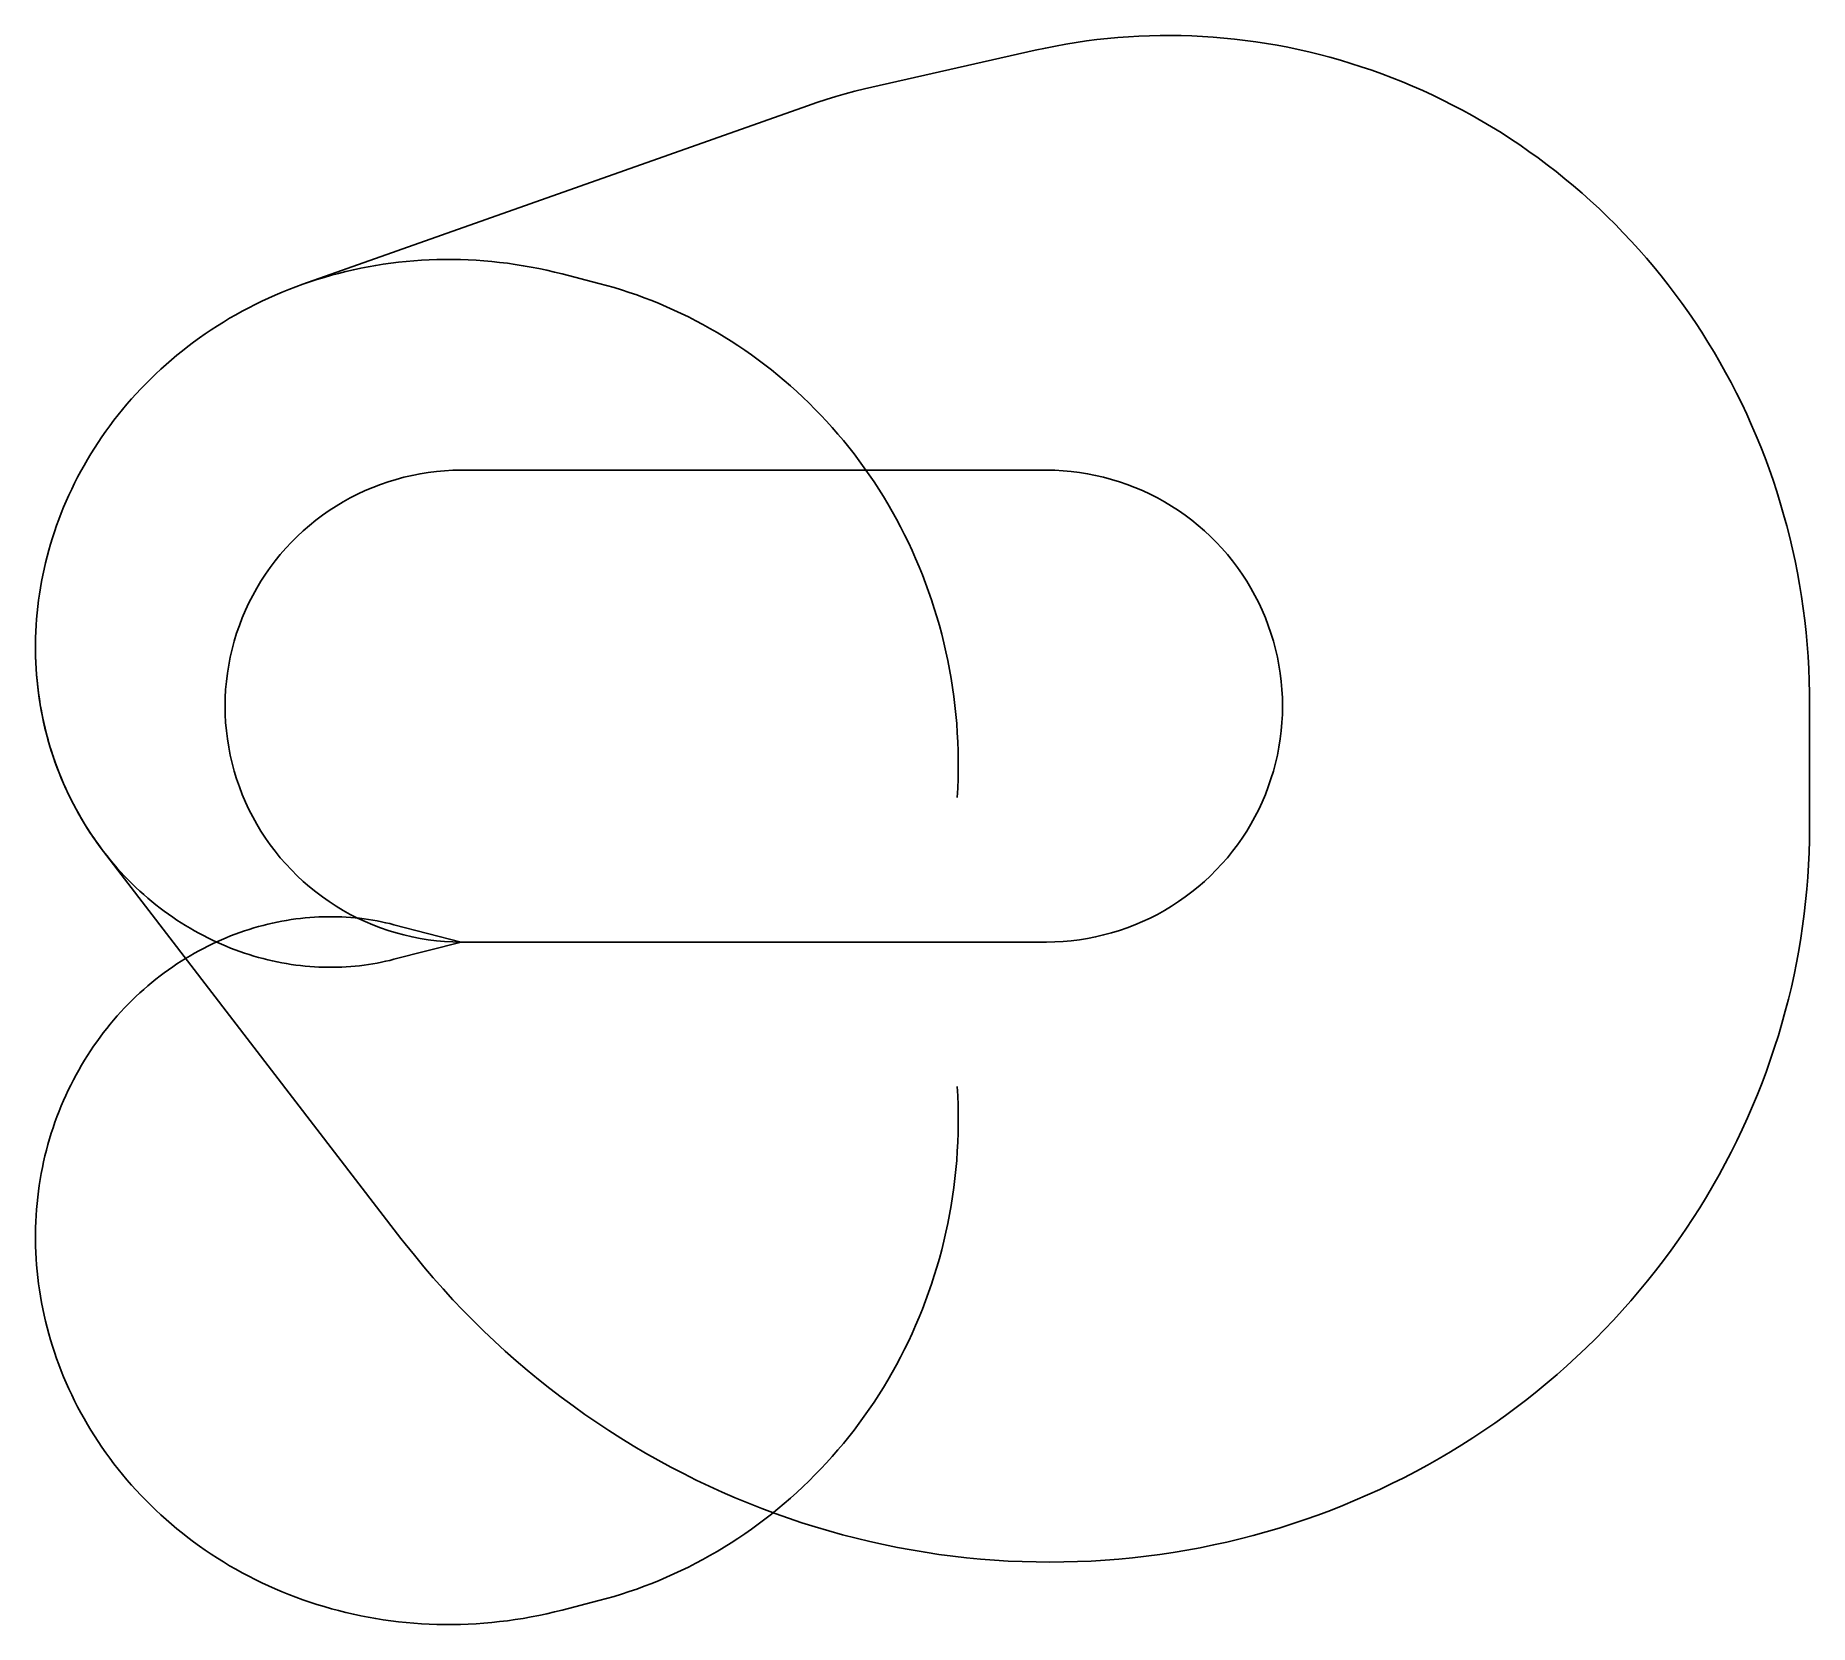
# Model space of a CAD drawing. Header units: metres. Extents: x -10852 to 34384, y -17409 to 23123.
import ezdxf

# ---------------------------------------------------------------- set-up
doc = ezdxf.new("R2010")
doc.units = ezdxf.units.M

msp = doc.modelspace()

# ---------------------------------------------------------------- linework, layer by layer
at = {"layer": 'NorminalTrack', "color": 1}
msp.add_lwpolyline([(0, 0), (0, 0), (-210, 4), (-420, 15), (-629, 33), (-837, 59), (-1045, 91), (-1251, 131), (-1456, 179), (-1659, 233), (-1859, 295), (-2058, 363), (-2254, 438), (-2447, 520), (-2638, 609), (-2825, 704), (-3009, 806), (-3189, 914), (-3365, 1029), (-3537, 1149), (-3705, 1276), (-3868, 1408), (-4026, 1546), (-4180, 1689), (-4328, 1837), (-4472, 1991), (-4609, 2149), (-4742, 2313), (-4868, 2480), (-4989, 2652), (-5103, 2829), (-5211, 3009), (-5313, 3192), (-5408, 3379), (-5497, 3570), (-5579, 3763), (-5654, 3959), (-5723, 4158), (-5784, 4359), (-5838, 4562), (-5886, 4766), (-5926, 4972), (-5959, 5180), (-5984, 5388), (-6003, 5597), (-6014, 5807), (-6017, 6017), (-6014, 6227), (-6003, 6437), (-5984, 6646), (-5959, 6855), (-5926, 7062), (-5886, 7268), (-5838, 7473), (-5784, 7676), (-5723, 7877), (-5654, 8075), (-5579, 8271), (-5497, 8465), (-5408, 8655), (-5313, 8842), (-5211, 9026), (-5103, 9206), (-4989, 9382), (-4868, 9554), (-4742, 9722), (-4609, 9885), (-4472, 10044), (-4328, 10197), (-4180, 10346), (-4026, 10489), (-3868, 10627), (-3705, 10759), (-3537, 10885), (-3365, 11006), (-3189, 11120), (-3009, 11228), (-2825, 11330), (-2638, 11425), (-2447, 11514), (-2254, 11596), (-2058, 11672), (-1859, 11740), (-1659, 11801), (-1456, 11856), (-1251, 11903), (-1045, 11943), (-837, 11976), (-629, 12001), (-420, 12020), (-210, 12031), (0, 12034), (0, 12034), (14930, 12034), (14930, 12034), (15140, 12031), (15349, 12020), (15559, 12001), (15767, 11976), (15974, 11943), (16181, 11903), (16385, 11856), (16588, 11801), (16789, 11740), (16988, 11672), (17184, 11596), (17377, 11514), (17567, 11425), (17754, 11330), (17938, 11228), (18118, 11120), (18294, 11006), (18466, 10885), (18634, 10759), (18797, 10627), (18956, 10489), (19109, 10346), (19258, 10197), (19401, 10044), (19539, 9885), (19671, 9722), (19798, 9554), (19918, 9382), (20032, 9206), (20141, 9026), (20242, 8842), (20338, 8655), (20427, 8465), (20509, 8271), (20584, 8075), (20652, 7877), (20714, 7676), (20768, 7473), (20815, 7268), (20855, 7062), (20888, 6855), (20914, 6646), (20932, 6437), (20943, 6227), (20947, 6017), (20943, 5807), (20932, 5597), (20914, 5388), (20888, 5180), (20855, 4972), (20815, 4766), (20768, 4562), (20714, 4359), (20652, 4158), (20584, 3959), (20509, 3763), (20427, 3570), (20338, 3379), (20242, 3192), (20141, 3009), (20032, 2829), (19918, 2652), (19798, 2480), (19671, 2313), (19539, 2149), (19401, 1991), (19258, 1837), (19109, 1689), (18956, 1546), (18797, 1408), (18634, 1276), (18466, 1149), (18294, 1029), (18118, 914), (17938, 806), (17754, 704), (17567, 609), (17377, 520), (17184, 438), (16988, 363), (16789, 295), (16588, 233), (16385, 179), (16181, 131), (15974, 91), (15767, 59), (15559, 33), (15349, 15), (15140, 4), (14930, 0), (0, 0)], dxfattribs=at)
at = {"layer": 'WindSpiral', "color": 5}
for points in [[(0, 0), (-1711, -442), (-1817, -469), (-1925, -493), (-2033, -516), (-2142, -538), (-2252, -557), (-2363, -574), (-2475, -590), (-2587, -604), (-2700, -616), (-2813, -626), (-2928, -634), (-3042, -640), (-3158, -644), (-3273, -646), (-3390, -646), (-3506, -643), (-3624, -639), (-3741, -633), (-3859, -625), (-3977, -615), (-4095, -602), (-4214, -587), (-4333, -571), (-4452, -552), (-4571, -531), (-4690, -508), (-4809, -482), (-4928, -455), (-5047, -425), (-5166, -393), (-5285, -359), (-5404, -323), (-5522, -284), (-5640, -244), (-5758, -201), (-5876, -155), (-5993, -108), (-6110, -59), (-6226, -7), (-6342, 47), (-6457, 104), (-6572, 162), (-6686, 223), (-6799, 285), (-6912, 351), (-7023, 418), (-7135, 487), (-7245, 559), (-7354, 633), (-7462, 709), (-7570, 787), (-7676, 867), (-7782, 949), (-7886, 1034), (-7989, 1120), (-8091, 1209), (-8192, 1300), (-8291, 1392), (-8389, 1487), (-8486, 1584), (-8581, 1683), (-8675, 1784), (-8768, 1887), (-8859, 1991), (-8948, 2098), (-9036, 2207), (-9123, 2317), (-9207, 2429), (-9290, 2543), (-9371, 2659), (-9451, 2777), (-9528, 2897), (-9604, 3018), (-9678, 3141), (-9750, 3265), (-9819, 3391), (-9887, 3519), (-9953, 3649), (-10017, 3779), (-10079, 3912), (-10138, 4046), (-10196, 4181), (-10251, 4318), (-10304, 4456), (-10355, 4595), (-10403, 4736), (-10449, 4878), (-10493, 5021), (-10534, 5166), (-10573, 5311), (-10610, 5458), (-10644, 5606), (-10676, 5755), (-10705, 5904), (-10731, 6055), (-10755, 6207), (-10776, 6359), (-10795, 6512), (-10811, 6666), (-10825, 6821), (-10836, 6976), (-10844, 7132), (-10849, 7289), (-10852, 7446), (-10852, 7603), (-10849, 7761), (-10844, 7920), (-10835, 8078), (-10824, 8237), (-10810, 8397), (-10793, 8556), (-10774, 8716), (-10751, 8875), (-10726, 9035), (-10698, 9195), (-10667, 9354), (-10633, 9514), (-10596, 9673), (-10556, 9832), (-10514, 9991), (-10468, 10150), (-10420, 10308), (-10368, 10465), (-10314, 10623), (-10257, 10779), (-10197, 10935), (-10134, 11091), (-10069, 11246), (-10000, 11400), (-9929, 11553), (-9854, 11705), (-9777, 11856), (-9697, 12007), (-9614, 12156), (-9529, 12305), (-9440, 12452), (-9349, 12598), (-9255, 12743), (-9158, 12886), (-9058, 13028), (-8956, 13169), (-8851, 13309), (-8743, 13447), (-8633, 13583), (-8519, 13718), (-8404, 13851), (-8285, 13982), (-8164, 14112), (-8041, 14239), (-7915, 14365), (-7786, 14490), (-7655, 14612), (-7522, 14732), (-7386, 14850), (-7248, 14966), (-7107, 15080), (-6964, 15191), (-6819, 15301), (-6671, 15408), (-6522, 15513), (-6370, 15615), (-6215, 15715), (-6059, 15813), (-5901, 15908), (-5741, 16000), (-5578, 16090), (-5414, 16178), (-5248, 16262), (-5080, 16344), (-4910, 16423), (-4739, 16500), (-4565, 16573), (-4390, 16644), (-4214, 16712), (-4035, 16776), (-4035, 16776), (8834, 21331), (9072, 21413), (9312, 21490), (9554, 21564), (9797, 21634), (10042, 21699), (10288, 21761), (10473, 21804), (14642, 22747), (14901, 22803), (15161, 22854), (15422, 22902), (15685, 22944), (15949, 22983), (16214, 23016), (16480, 23046), (16747, 23070), (17015, 23090), (17284, 23105), (17553, 23116), (17823, 23121), (18094, 23123), (18364, 23119), (18636, 23111), (18907, 23098), (19179, 23080), (19451, 23057), (19722, 23030), (19994, 22998), (20266, 22961), (20537, 22919), (20808, 22872), (21079, 22821), (21349, 22764), (21618, 22703), (21887, 22638), (22155, 22567), (22423, 22492), (22689, 22411), (22955, 22326), (23219, 22237), (23482, 22142), (23744, 22043), (24004, 21939), (24264, 21830), (24521, 21717), (24777, 21599), (25031, 21476), (25284, 21349), (25535, 21217), (25783, 21080), (26030, 20939), (26275, 20794), (26517, 20644), (26757, 20489), (26995, 20330), (27230, 20167), (27463, 19999), (27693, 19827), (27921, 19651), (28146, 19470), (28368, 19286), (28587, 19097), (28803, 18904), (29016, 18707), (29226, 18506), (29433, 18301), (29636, 18092), (29836, 17879), (30033, 17663), (30226, 17443), (30415, 17219), (30601, 16991), (30783, 16760), (30962, 16525), (31136, 16287), (31307, 16046), (31473, 15801), (31636, 15553), (31794, 15302), (31949, 15048), (32099, 14790), (32244, 14530), (32386, 14267), (32523, 14000), (32655, 13732), (32783, 13460), (32907, 13186), (33026, 12909), (33140, 12630), (33249, 12348), (33354, 12065), (33454, 11778), (33549, 11490), (33639, 11200), (33724, 10908), (33804, 10614), (33879, 10318), (33949, 10020), (34014, 9721), (34074, 9420), (34129, 9118), (34178, 8814), (34222, 8510), (34261, 8204), (34295, 7896), (34323, 7588), (34346, 7279), (34363, 6970), (34375, 6659), (34382, 6348), (34384, 6117), (34384, 2907), (34381, 2595), (34373, 2283), (34359, 1970), (34340, 1657), (34315, 1344), (34285, 1031), (34250, 719), (34208, 406), (34162, 94), (34110, -218), (34052, -529), (33989, -840), (33920, -1150), (33846, -1459), (33766, -1768), (33681, -2075), (33590, -2381), (33494, -2686), (33392, -2990), (33285, -3292), (33173, -3593), (33055, -3892), (32932, -4190), (32803, -4486), (32669, -4780), (32530, -5072), (32385, -5362), (32235, -5649), (32080, -5935), (31920, -6218), (31755, -6499), (31584, -6777), (31409, -7052), (31228, -7325), (31043, -7595), (30852, -7862), (30657, -8126), (30456, -8388), (30251, -8645), (30041, -8900), (29827, -9151), (29608, -9399), (29384, -9643), (29155, -9884), (28923, -10121), (28685, -10354), (28444, -10583), (28198, -10809), (27948, -11030), (27693, -11247), (27435, -11460), (27172, -11669), (26906, -11874), (26635, -12074), (26361, -12269), (26083, -12460), (25802, -12647), (25516, -12828), (25228, -13005), (24936, -13177), (24640, -13345), (24341, -13507), (24039, -13664), (23734, -13816), (23426, -13963), (23115, -14105), (22801, -14241), (22484, -14372), (22165, -14498), (21843, -14619), (21519, -14733), (21192, -14843), (20863, -14947), (20532, -15045), (20198, -15137), (19863, -15224), (19525, -15305), (19186, -15380), (18846, -15449), (18503, -15513), (18159, -15570), (17814, -15622), (17467, -15668), (17119, -15707), (16770, -15741), (16420, -15768), (16070, -15790), (15718, -15805), (15366, -15814), (15013, -15818), (14660, -15814), (14306, -15805), (13952, -15790), (13598, -15768), (13244, -15740), (12890, -15706), (12536, -15666), (12183, -15619), (11830, -15567), (11477, -15508), (11125, -15442), (10774, -15371), (10424, -15293), (10075, -15209), (9726, -15119), (9379, -15023), (9033, -14921), (8689, -14812), (8346, -14697), (8005, -14576), (7665, -14450), (7328, -14316), (6992, -14177), (6658, -14032), (6327, -13881), (5998, -13724), (5671, -13561), (5346, -13392), (5025, -13218), (4706, -13037), (4389, -12851), (4076, -12659), (3766, -12461), (3458, -12258), (3154, -12049), (2854, -11834), (2556, -11614), (2263, -11389), (1972, -11158), (1686, -10922), (1403, -10681), (1125, -10434), (850, -10182), (580, -9926), (313, -9664), (51, -9397), (-207, -9126), (-460, -8849), (-709, -8568), (-953, -8282), (-1192, -7992), (-1426, -7697), (-1533, -7560), (-9118, 2311), (-9203, 2423), (-9286, 2537), (-9367, 2653), (-9447, 2771), (-9524, 2890), (-9600, 3011), (-9674, 3134), (-9746, 3259), (-9816, 3385), (-9884, 3513), (-9950, 3642), (-10014, 3773), (-10076, 3905), (-10135, 4039), (-10193, 4174), (-10248, 4311), (-10301, 4449), (-10352, 4588), (-10401, 4729), (-10447, 4871), (-10491, 5014), (-10532, 5158), (-10571, 5304), (-10608, 5450), (-10642, 5598), (-10674, 5747), (-10703, 5897), (-10730, 6047), (-10754, 6199), (-10775, 6351), (-10794, 6504), (-10811, 6658), (-10824, 6813), (-10835, 6968), (-10844, 7124), (-10849, 7281), (-10852, 7438), (-10852, 7523)], [(0, 0), (-1711, -442), (-1817, -469), (-1925, -493), (-2033, -516), (-2142, -538), (-2252, -557), (-2363, -574), (-2475, -590), (-2587, -604), (-2700, -616), (-2813, -626), (-2928, -634), (-3042, -640), (-3158, -644), (-3273, -646), (-3390, -646), (-3506, -643), (-3624, -639), (-3741, -633), (-3859, -625), (-3977, -615), (-4095, -602), (-4214, -587), (-4333, -571), (-4452, -552), (-4571, -531), (-4690, -508), (-4809, -482), (-4928, -455), (-5047, -425), (-5166, -393), (-5285, -359), (-5404, -323), (-5522, -284), (-5640, -244), (-5758, -201), (-5876, -155), (-5993, -108), (-6110, -59), (-6226, -7), (-6342, 47), (-6457, 104), (-6572, 162), (-6686, 223), (-6799, 285), (-6912, 351), (-7023, 418), (-7135, 487), (-7245, 559), (-7354, 633), (-7462, 709), (-7570, 787), (-7676, 867), (-7782, 949), (-7886, 1034), (-7989, 1120), (-8091, 1209), (-8192, 1300), (-8291, 1392), (-8389, 1487), (-8486, 1584), (-8581, 1683), (-8675, 1784), (-8768, 1887), (-8859, 1991), (-8948, 2098), (-9036, 2207), (-9123, 2317), (-9207, 2429), (-9290, 2543), (-9371, 2659), (-9451, 2777), (-9528, 2897), (-9604, 3018), (-9678, 3141), (-9750, 3265), (-9819, 3391), (-9887, 3519), (-9953, 3649), (-10017, 3779), (-10079, 3912), (-10138, 4046), (-10196, 4181), (-10251, 4318), (-10304, 4456), (-10355, 4595), (-10403, 4736), (-10449, 4878), (-10493, 5021), (-10534, 5166), (-10573, 5311), (-10610, 5458), (-10644, 5606), (-10676, 5755), (-10705, 5904), (-10731, 6055), (-10755, 6207), (-10776, 6359), (-10795, 6512), (-10811, 6666), (-10825, 6821), (-10836, 6976), (-10844, 7132), (-10849, 7289), (-10852, 7446), (-10852, 7603), (-10849, 7761), (-10844, 7920), (-10835, 8078), (-10824, 8237), (-10810, 8397), (-10793, 8556), (-10774, 8716), (-10751, 8875), (-10726, 9035), (-10698, 9195), (-10667, 9354), (-10633, 9514), (-10596, 9673), (-10556, 9832), (-10514, 9991), (-10468, 10150), (-10420, 10308), (-10368, 10465), (-10314, 10623), (-10257, 10779), (-10197, 10935), (-10134, 11091), (-10069, 11246), (-10000, 11400), (-9929, 11553), (-9854, 11705), (-9777, 11856), (-9697, 12007), (-9614, 12156), (-9529, 12305), (-9440, 12452), (-9349, 12598), (-9255, 12743), (-9158, 12886), (-9058, 13028), (-8956, 13169), (-8851, 13309), (-8743, 13447), (-8633, 13583), (-8519, 13718), (-8404, 13851), (-8285, 13982), (-8164, 14112), (-8041, 14239), (-7915, 14365), (-7786, 14490), (-7655, 14612), (-7522, 14732), (-7386, 14850), (-7248, 14966), (-7107, 15080), (-6964, 15191), (-6819, 15301), (-6671, 15408), (-6522, 15513), (-6370, 15615), (-6215, 15715), (-6059, 15813), (-5901, 15908), (-5741, 16000), (-5578, 16090), (-5414, 16178), (-5248, 16262), (-5080, 16344), (-4910, 16423), (-4739, 16500), (-4565, 16573), (-4390, 16644), (-4214, 16712), (-4035, 16776), (-3856, 16838), (-3674, 16897), (-3492, 16953), (-3307, 17006), (-3122, 17055), (-2935, 17102), (-2747, 17145), (-2558, 17185), (-2368, 17222), (-2177, 17256), (-1984, 17286), (-1791, 17313), (-1597, 17337), (-1402, 17358), (-1206, 17375), (-1010, 17388), (-812, 17399), (-615, 17406), (-416, 17409), (-217, 17409), (-18, 17405), (181, 17398), (381, 17388), (582, 17374), (782, 17356), (982, 17335), (1183, 17311), (1383, 17282), (1584, 17251), (1784, 17215), (1984, 17176), (2184, 17134), (2384, 17088), (2578, 17039), (3511, 16798), (3706, 16746), (3900, 16690), (4093, 16631), (4286, 16569), (4478, 16503), (4669, 16433), (4860, 16360), (5050, 16283), (5238, 16203), (5426, 16120), (5613, 16033), (5798, 15942), (5983, 15848), (6166, 15751), (6347, 15650), (6528, 15546), (6707, 15439), (6884, 15328), (7060, 15214), (7234, 15096), (7407, 14976), (7577, 14852), (7746, 14725), (7913, 14594), (8078, 14461), (8241, 14324), (8402, 14184), (8561, 14041), (8718, 13895), (8872, 13746), (9024, 13594), (9174, 13439), (9322, 13281), (9466, 13120), (9609, 12956), (9749, 12790), (9886, 12620), (10020, 12448), (10152, 12274), (10281, 12096), (10407, 11916), (10530, 11734), (10650, 11549), (10767, 11361), (10882, 11172), (10993, 10979), (11100, 10785), (11205, 10588), (11307, 10389), (11405, 10188), (11500, 9985), (11591, 9779), (11679, 9572), (11764, 9363), (11845, 9152), (11922, 8939), (11996, 8724), (12067, 8508), (12133, 8290), (12196, 8070), (12256, 7849), (12311, 7627), (12363, 7403), (12411, 7178), (12455, 6951), (12495, 6724), (12531, 6495), (12564, 6265), (12592, 6034), (12616, 5802), (12637, 5570), (12653, 5337), (12665, 5102), (12674, 4868), (12678, 4633), (12678, 4397), (12674, 4161), (12666, 3924), (12653, 3687), (12653, 3682)], [(0, 0), (-1711, 442), (-1817, 469), (-1925, 493), (-2033, 516), (-2142, 538), (-2252, 557), (-2363, 574), (-2475, 590), (-2587, 604), (-2700, 616), (-2813, 626), (-2928, 634), (-3042, 640), (-3158, 644), (-3273, 646), (-3390, 646), (-3506, 643), (-3624, 639), (-3741, 633), (-3859, 625), (-3977, 615), (-4095, 602), (-4214, 587), (-4333, 571), (-4452, 552), (-4571, 531), (-4690, 508), (-4809, 482), (-4928, 455), (-5047, 425), (-5166, 393), (-5285, 359), (-5404, 323), (-5522, 284), (-5640, 244), (-5758, 201), (-5876, 155), (-5993, 108), (-6110, 59), (-6226, 7), (-6342, -47), (-6457, -104), (-6572, -162), (-6686, -223), (-6799, -285), (-6912, -351), (-7023, -418), (-7135, -487), (-7245, -559), (-7354, -633), (-7462, -709), (-7570, -787), (-7676, -867), (-7782, -949), (-7886, -1034), (-7989, -1120), (-8091, -1209), (-8192, -1300), (-8291, -1392), (-8389, -1487), (-8486, -1584), (-8581, -1683), (-8675, -1784), (-8768, -1887), (-8859, -1991), (-8948, -2098), (-9036, -2207), (-9123, -2317), (-9207, -2429), (-9290, -2543), (-9371, -2659), (-9451, -2777), (-9528, -2897), (-9604, -3018), (-9678, -3141), (-9750, -3265), (-9819, -3391), (-9887, -3519), (-9953, -3649), (-10017, -3779), (-10079, -3912), (-10138, -4046), (-10196, -4181), (-10251, -4318), (-10304, -4456), (-10355, -4595), (-10403, -4736), (-10449, -4878), (-10493, -5021), (-10534, -5166), (-10573, -5311), (-10610, -5458), (-10644, -5606), (-10676, -5755), (-10705, -5904), (-10731, -6055), (-10755, -6207), (-10776, -6359), (-10795, -6512), (-10811, -6666), (-10825, -6821), (-10836, -6976), (-10844, -7132), (-10849, -7289), (-10852, -7446), (-10852, -7603), (-10849, -7761), (-10844, -7920), (-10835, -8078), (-10824, -8237), (-10810, -8397), (-10793, -8556), (-10774, -8716), (-10751, -8875), (-10726, -9035), (-10698, -9195), (-10667, -9354), (-10633, -9514), (-10596, -9673), (-10556, -9832), (-10514, -9991), (-10468, -10150), (-10420, -10308), (-10368, -10465), (-10314, -10623), (-10257, -10779), (-10197, -10935), (-10134, -11091), (-10069, -11246), (-10000, -11400), (-9929, -11553), (-9854, -11705), (-9777, -11856), (-9697, -12007), (-9614, -12156), (-9529, -12305), (-9440, -12452), (-9349, -12598), (-9255, -12743), (-9158, -12886), (-9058, -13028), (-8956, -13169), (-8851, -13309), (-8743, -13447), (-8633, -13583), (-8519, -13718), (-8404, -13851), (-8285, -13982), (-8164, -14112), (-8041, -14239), (-7915, -14365), (-7786, -14490), (-7655, -14612), (-7522, -14732), (-7386, -14850), (-7248, -14966), (-7107, -15080), (-6964, -15191), (-6819, -15301), (-6671, -15408), (-6522, -15513), (-6370, -15615), (-6215, -15715), (-6059, -15813), (-5901, -15908), (-5741, -16000), (-5578, -16090), (-5414, -16178), (-5248, -16262), (-5080, -16344), (-4910, -16423), (-4739, -16500), (-4565, -16573), (-4390, -16644), (-4214, -16712), (-4035, -16776), (-3856, -16838), (-3674, -16897), (-3492, -16953), (-3307, -17006), (-3122, -17055), (-2935, -17102), (-2747, -17145), (-2558, -17185), (-2368, -17222), (-2177, -17256), (-1984, -17286), (-1791, -17313), (-1597, -17337), (-1402, -17358), (-1206, -17375), (-1010, -17388), (-812, -17399), (-615, -17406), (-416, -17409), (-217, -17409), (-18, -17405), (181, -17398), (381, -17388), (582, -17374), (782, -17356), (982, -17335), (1183, -17311), (1383, -17282), (1584, -17251), (1784, -17215), (1984, -17176), (2184, -17134), (2384, -17088), (2578, -17039), (3511, -16798), (3706, -16746), (3900, -16690), (4093, -16631), (4286, -16569), (4478, -16503), (4669, -16433), (4860, -16360), (5050, -16283), (5238, -16203), (5426, -16120), (5613, -16033), (5798, -15942), (5983, -15848), (6166, -15751), (6347, -15650), (6528, -15546), (6707, -15439), (6884, -15328), (7060, -15214), (7234, -15096), (7407, -14976), (7577, -14852), (7746, -14725), (7913, -14594), (8078, -14461), (8241, -14324), (8402, -14184), (8561, -14041), (8718, -13895), (8872, -13746), (9024, -13594), (9174, -13439), (9322, -13281), (9466, -13120), (9609, -12956), (9749, -12790), (9886, -12620), (10020, -12448), (10152, -12274), (10281, -12096), (10407, -11916), (10530, -11734), (10650, -11549), (10767, -11361), (10882, -11172), (10993, -10979), (11100, -10785), (11205, -10588), (11307, -10389), (11405, -10188), (11500, -9985), (11591, -9779), (11679, -9572), (11764, -9363), (11845, -9152), (11922, -8939), (11996, -8724), (12067, -8508), (12133, -8290), (12196, -8070), (12256, -7849), (12311, -7627), (12363, -7403), (12411, -7178), (12455, -6951), (12495, -6724), (12531, -6495), (12564, -6265), (12592, -6034), (12616, -5802), (12637, -5570), (12653, -5337), (12665, -5102), (12674, -4868), (12678, -4633), (12678, -4397), (12674, -4161), (12666, -3924), (12653, -3687), (12653, -3682)]]:
    msp.add_lwpolyline(points, dxfattribs=at)

doc.saveas('drawing.dxf')
